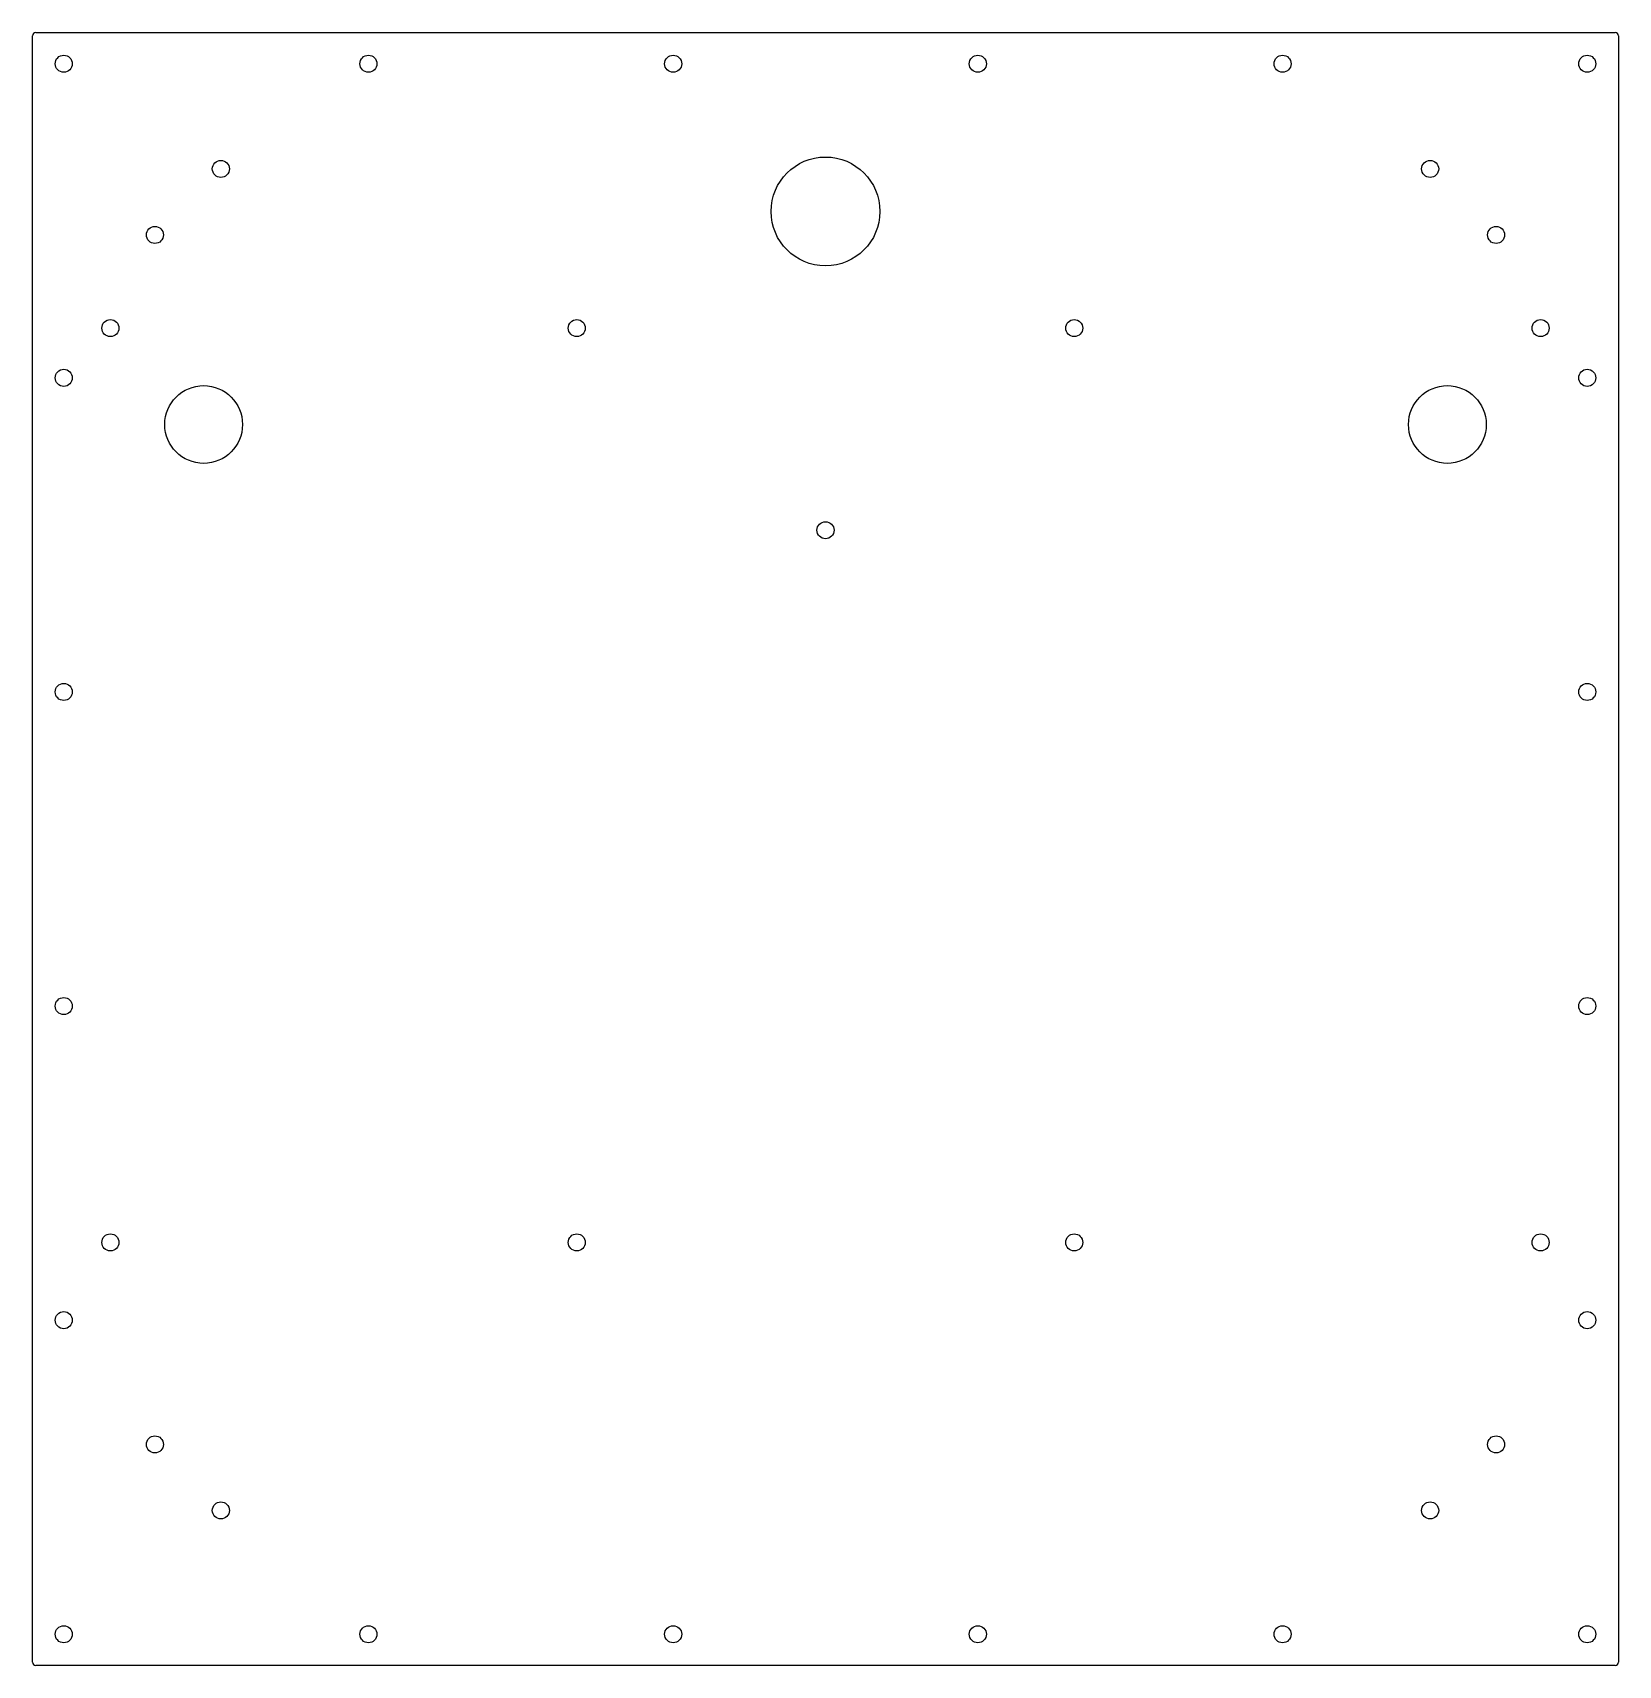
# Model space of a CAD drawing. Header units: millimetres. Extents: x -255 to 255, y -262 to 262.
import ezdxf

# ---------------------------------------------------------------- set-up
doc = ezdxf.new("R2010")
doc.units = ezdxf.units.MM

msp = doc.modelspace()

# ---------------------------------------------------------------- linework, layer by layer
at = {"color": 7, "linetype": 'Continuous', "lineweight": 25}
for p, q in [((-254, 262.5), (254, 262.5)), ((-255, -261.5), (-255, 261.5)), ((255, 261.5), (255, -261.5)), ((254, -262.5), (-254, -262.5))]:
    msp.add_line(p, q, dxfattribs=at)
for centre, radius in [((-245, 252.5), 2.75), ((-147, 252.5), 2.75), ((-49, 252.5), 2.75), ((49, 252.5), 2.75), ((147, 252.5), 2.75), ((245, 252.5), 2.75), ((-194.46, 218.68), 2.75), ((0, 205), 17.5), ((194.46, 218.68), 2.75), ((-215.68, 197.46), 2.75), ((215.68, 197.46), 2.75), ((-230, 167.5), 2.75), ((-80, 167.5), 2.75), ((80, 167.5), 2.75), ((230, 167.5), 2.75), ((-245, 151.5), 2.75), ((245, 151.5), 2.75), ((-200, 136.5), 12.5), ((200, 136.5), 12.5), ((0, 102.5), 2.75), ((-245, 50.5), 2.75), ((245, 50.5), 2.75), ((-245, -50.5), 2.75), ((245, -50.5), 2.75), ((-230, -126.5), 2.75), ((-80, -126.5), 2.75), ((80, -126.5), 2.75), ((230, -126.5), 2.75), ((-245, -151.5), 2.75), ((245, -151.5), 2.75), ((-215.68, -191.46), 2.75), ((215.68, -191.46), 2.75), ((-194.46, -212.68), 2.75), ((194.46, -212.68), 2.75), ((-245, -252.5), 2.75), ((-147, -252.5), 2.75), ((-49, -252.5), 2.75), ((49, -252.5), 2.75), ((147, -252.5), 2.75), ((245, -252.5), 2.75)]:
    msp.add_circle(centre, radius, dxfattribs=at)
for centre, start, end in [((-254, 261.5), 90, 180), ((254, 261.5), 360, 90), ((-254, -261.5), 180, 270), ((254, -261.5), 270, 0)]:
    msp.add_arc(centre, 1, start, end, dxfattribs=at)

doc.saveas('drawing.dxf')
